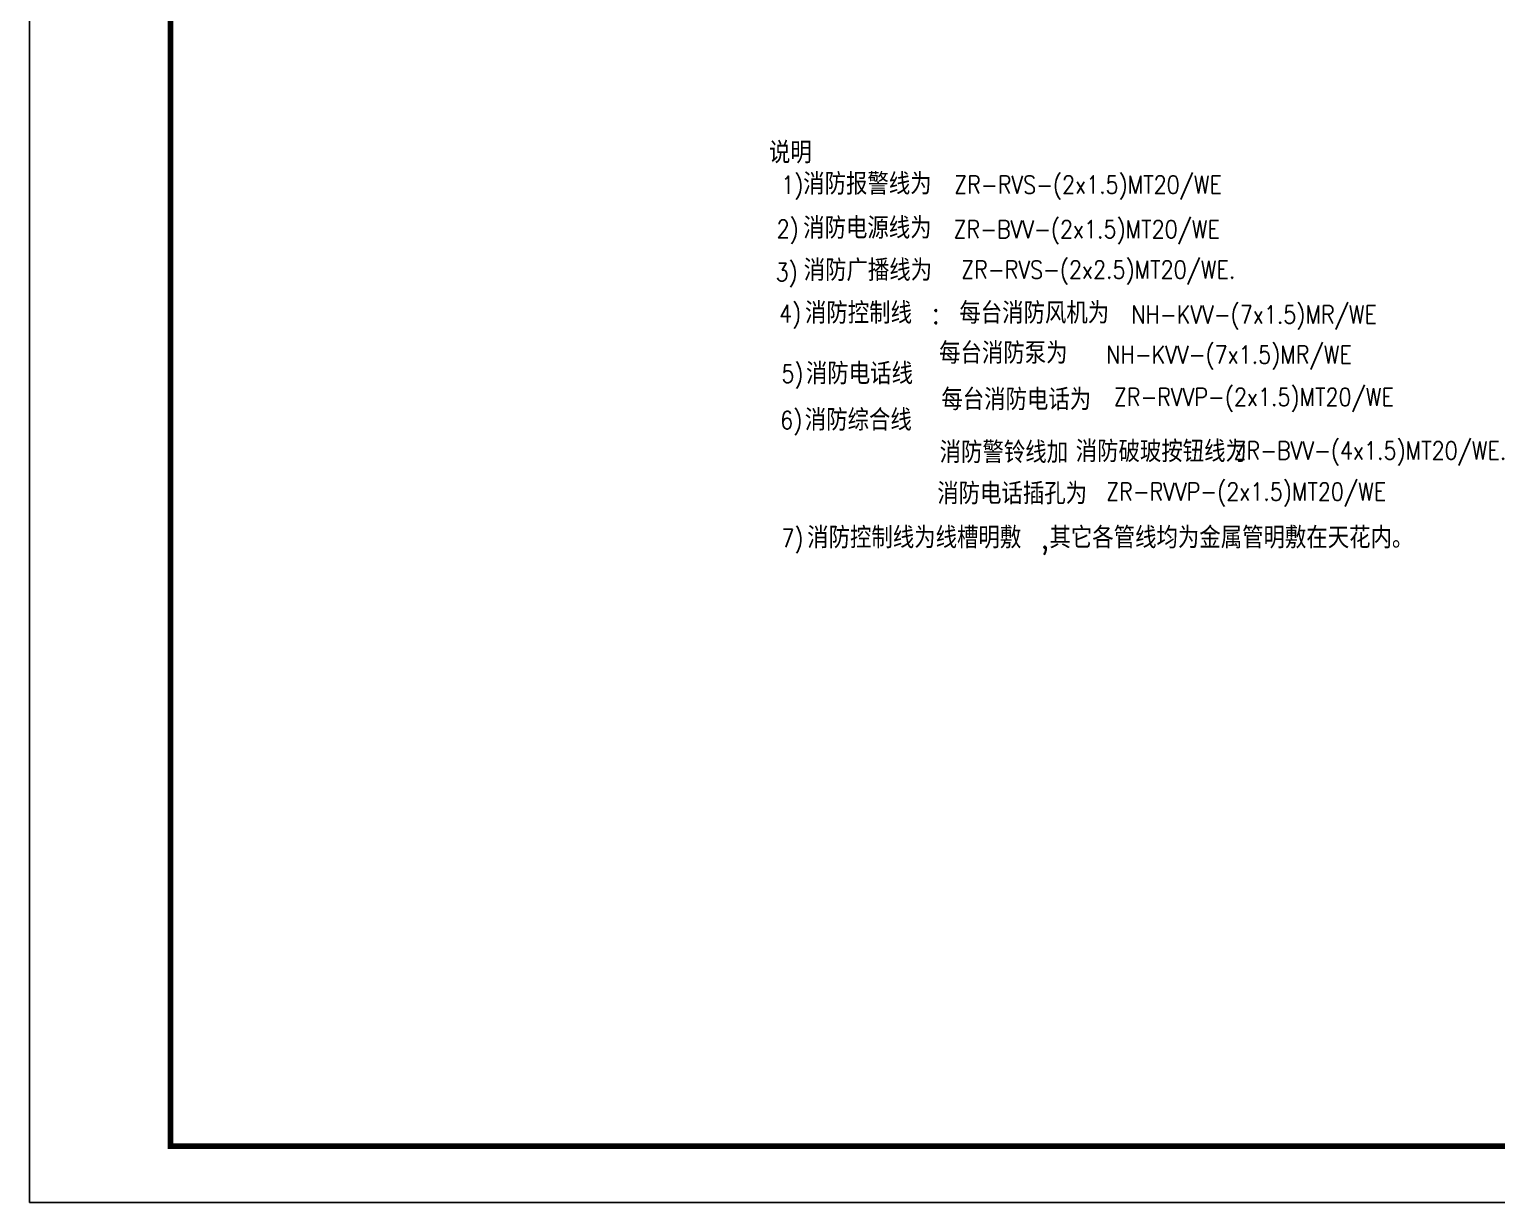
# Model space of a CAD drawing. Extents: x 0 to 121123, y -139549 to 0.
# Drawn here: x 16023 to 42035, y -139549 to -118759 of the extents above; entities that cross this region are included whole.
import ezdxf

# ---------------------------------------------------------------- set-up
doc = ezdxf.new("R2010")
doc.units = 0
doc.header["$LTSCALE"] = 1000
doc.header["$MEASUREMENT"] = 0
doc.linetypes.add('DIVIDE', pattern=[1.25, 0.5, -0.25, 0, -0.25, 0, -0.25])
for name, color, linetype in [('DJ1', 4, 'CONTINUOUS'), ('PUB_TITLE', 7, 'CONTINUOUS'), ('XL3', 1, 'DIVIDE')]:
    doc.layers.add(name, color=color, linetype=linetype)
doc.styles.add('HZ0', font='txt', dxfattribs={"width": 0.85, "bigfont": 'hztxt'})

# ---------------------------------------------------------------- blocks, each defined once
blk = doc.blocks.new('D4')
at = {"layer": 'DJ1', "color": 4, "style": 'HZ0'}
for s, height, p in [('说明', 379.4, (1947, -3744)), ('消防报警线为                             ', 379.42, (2554, -4299)), ('消防电源线为                             ', 379.42, (2554, -5081)), ('消防广播线为                                 ', 379.42, (2563, -5829)), ('消防控制线 : 每台消防风机为                               ', 379.42, (2586, -6587)), ('每台消防泵为                               ', 379.42, (4964, -7297)), ('消防电话线                               ', 379.42, (2603, -7660)), ('每台消防电话为                               ', 379.42, (5003, -8119)), ('消防综合线                               ', 379.42, (2582, -8482)), ('消防警铃线加                                 ', 379.42, (4973, -9056)), ('消防破玻按钮线为                             ', 379.42, (7385, -9040)), ('消防电话插孔为                               ', 379.42, (4931, -9786)), ('消防控制线为线槽明敷 ,其它各管线均为金属管明敷在天花内。                              ', 379.42, (2625, -10567))]:
    blk.add_text(s, height=height, dxfattribs=at).set_placement(p)
at = {"layer": 'DJ1', "color": 4, "style": 'HZ0', "width": 0.85}
for s, height, p in [('1)', 316.2, (2165, -4283)), ('ZR-RVS-(2x1.5)MT20/WE', 316.18, (5231, -4282)), ('2)', 316.2, (2084, -5065)), ('ZR-BVV-(2x1.5)MT20/WE', 316.18, (5218, -5071)), ('3)', 316.2, (2066, -5831)), (' ZR-RVS-(2x2.5)MT20/WE.', 316.18, (5115, -5788)), ('4)', 316.2, (2128, -6566)), (' NH-KVV-(7x1.5)MR/WE', 316.18, (8131, -6582)), (' NH-KVV-(7x1.5)MR/WE', 316.18, (7686, -7292)), ('5)', 316.2, (2168, -7632)), (' ZR-RVVP-(2x1.5)MT20/WE', 316.18, (7820, -8044)), ('6)', 316.2, (2147, -8454)), ('ZR-BVV-(4x1.5)MT20/WE.', 316.18, (10182, -8993)), (' ZR-RVVP-(2x1.5)MT20/WE', 316.18, (7684, -9720)), ('7)', 316.2, (2168, -10546))]:
    blk.add_text(s, height=height, dxfattribs=at).set_placement(p)

msp = doc.modelspace()

# ---------------------------------------------------------------- linework, layer by layer
at = {"layer": 'PUB_TITLE'}
msp.add_lwpolyline([(16022.7, -139549.4), (16022.7, -80149.4), (121122.7, -80149.4), (121122.7, -139549.4)], close=True, dxfattribs=at)
at = {"layer": 'PUB_TITLE', "const_width": 100}
msp.add_lwpolyline([(18522.7, -138549.4), (120122.7, -138549.4), (120122.7, -81149.4), (18522.7, -81149.4)], close=True, dxfattribs=at)

# ---------------------------------------------------------------- block references
at = {"layer": 'XL3'}
msp.add_blockref('D4', (27187.4, -117388), dxfattribs=at)

doc.saveas('drawing.dxf')
